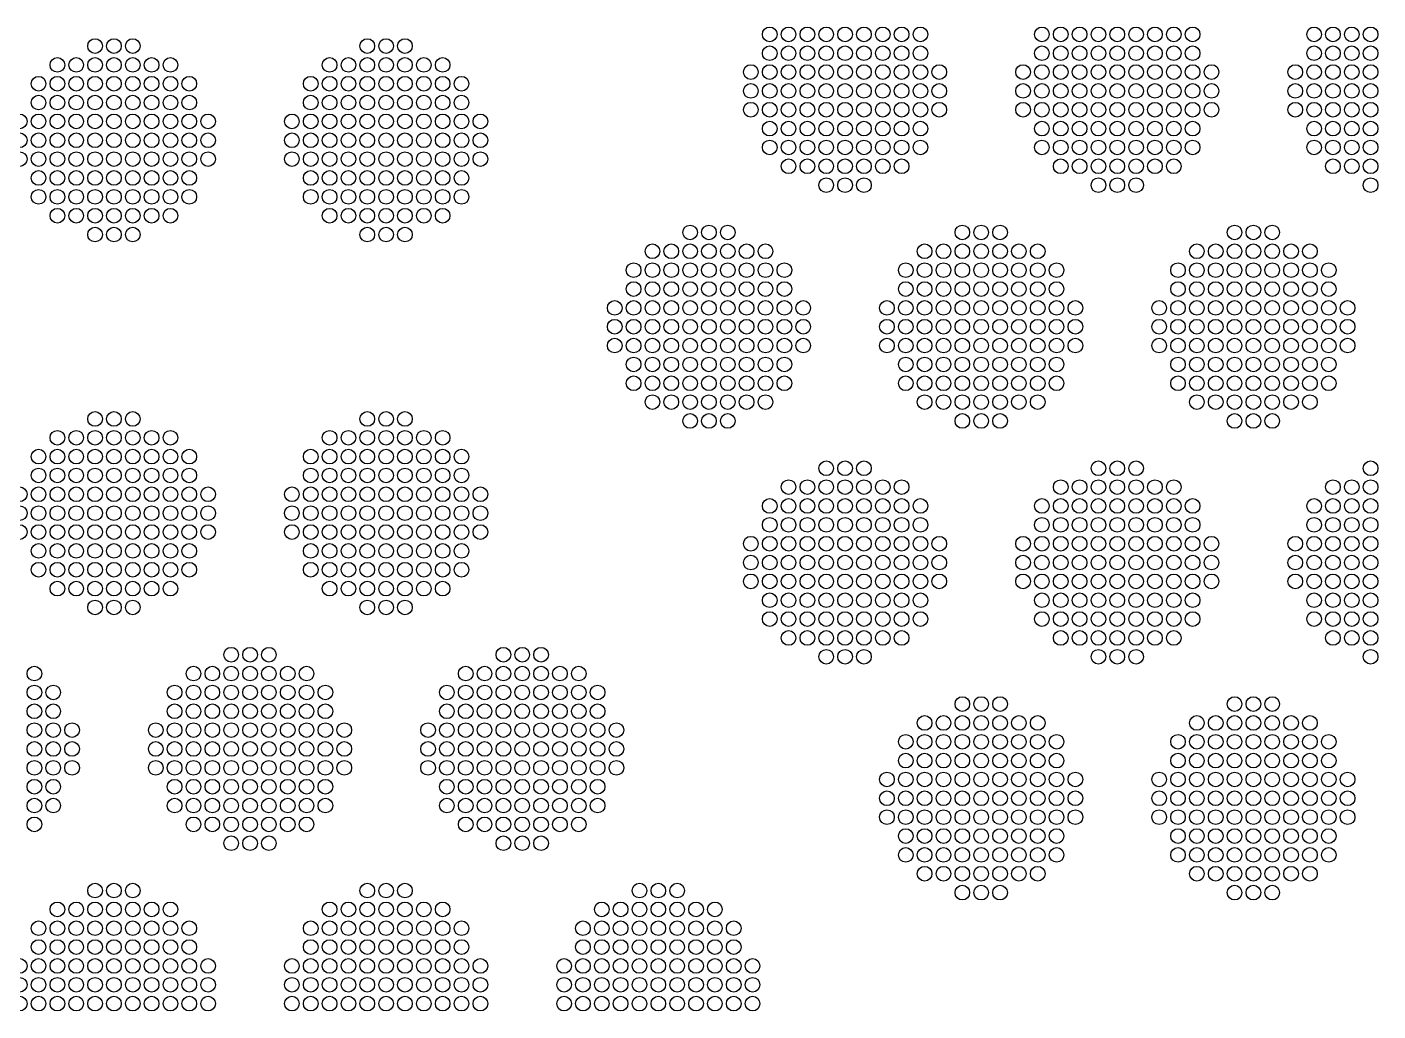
# Model space of a CAD drawing. Extents: x -49 to 54, y -38 to 38.
# Drawn here: x 34.96 to 41.41, y -23.69 to -18.99 of the extents above; entities that cross this region are included whole.
import ezdxf

# ---------------------------------------------------------------- set-up
doc = ezdxf.new("R2010")
doc.units = 0
doc.layers.add('LOWER_ELECTRODE', color=1, linetype='CONTINUOUS')

msp = doc.modelspace()

# ---------------------------------------------------------------- linework, layer by layer
at = {"layer": 'LOWER_ELECTRODE'}
for centre in [(38.5039, -19.0262), (38.5939, -19.0262), (38.6839, -19.0262), (38.7739, -19.0262), (38.8639, -19.0262), (38.9539, -19.0262), (39.0439, -19.0262), (39.1339, -19.0262), (39.2239, -19.0262), (39.8039, -19.0262), (39.8939, -19.0262), (39.9839, -19.0262), (40.0739, -19.0262), (40.1639, -19.0262), (40.2539, -19.0262), (40.3439, -19.0262), (40.4339, -19.0262), (40.5239, -19.0262), (41.1039, -19.0262), (41.1939, -19.0262), (41.2839, -19.0262), (41.3739, -19.0262), (35.2821, -19.0819), (35.3721, -19.0819), (35.4621, -19.0819), (36.5821, -19.0819), (36.6721, -19.0819), (36.7621, -19.0819), (38.5039, -19.1162), (38.5939, -19.1162), (38.6839, -19.1162), (38.7739, -19.1162), (38.8639, -19.1162), (38.9539, -19.1162), (39.0439, -19.1162), (39.1339, -19.1162), (39.2239, -19.1162), (39.8039, -19.1162), (39.8939, -19.1162), (39.9839, -19.1162), (40.0739, -19.1162), (40.1639, -19.1162), (40.2539, -19.1162), (40.3439, -19.1162), (40.4339, -19.1162), (40.5239, -19.1162), (41.1039, -19.1162), (41.1939, -19.1162), (41.2839, -19.1162), (41.3739, -19.1162), (35.1021, -19.1719), (35.1921, -19.1719), (35.2821, -19.1719), (35.3721, -19.1719), (35.4621, -19.1719), (35.5521, -19.1719), (35.6421, -19.1719), (36.4021, -19.1719), (36.4921, -19.1719), (36.5821, -19.1719), (36.6721, -19.1719), (36.7621, -19.1719), (36.8521, -19.1719), (36.9421, -19.1719), (38.4139, -19.2062), (38.5039, -19.2062), (38.5939, -19.2062), (38.6839, -19.2062), (38.7739, -19.2062), (38.8639, -19.2062), (38.9539, -19.2062), (39.0439, -19.2062), (39.1339, -19.2062), (39.2239, -19.2062), (39.3139, -19.2062), (39.7139, -19.2062), (39.8039, -19.2062), (39.8939, -19.2062), (39.9839, -19.2062), (40.0739, -19.2062), (40.1639, -19.2062), (40.2539, -19.2062), (40.3439, -19.2062), (40.4339, -19.2062), (40.5239, -19.2062), (40.6139, -19.2062), (41.0139, -19.2062), (41.1039, -19.2062), (41.1939, -19.2062), (41.2839, -19.2062), (41.3739, -19.2062), (35.0121, -19.2619), (35.1021, -19.2619), (35.1921, -19.2619), (35.2821, -19.2619), (35.3721, -19.2619), (35.4621, -19.2619), (35.5521, -19.2619), (35.6421, -19.2619), (35.7321, -19.2619), (36.3121, -19.2619), (36.4021, -19.2619), (36.4921, -19.2619), (36.5821, -19.2619), (36.6721, -19.2619), (36.7621, -19.2619), (36.8521, -19.2619), (36.9421, -19.2619), (37.0321, -19.2619), (38.4139, -19.2962), (38.5039, -19.2962), (38.5939, -19.2962), (38.6839, -19.2962), (38.7739, -19.2962), (38.8639, -19.2962), (38.9539, -19.2962), (39.0439, -19.2962), (39.1339, -19.2962), (39.2239, -19.2962), (39.3139, -19.2962), (39.7139, -19.2962), (39.8039, -19.2962), (39.8939, -19.2962), (39.9839, -19.2962), (40.0739, -19.2962), (40.1639, -19.2962), (40.2539, -19.2962), (40.3439, -19.2962), (40.4339, -19.2962), (40.5239, -19.2962), (40.6139, -19.2962), (41.0139, -19.2962), (41.1039, -19.2962), (41.1939, -19.2962), (41.2839, -19.2962), (41.3739, -19.2962), (35.0121, -19.3519), (35.1021, -19.3519), (35.1921, -19.3519), (35.2821, -19.3519), (35.3721, -19.3519), (35.4621, -19.3519), (35.5521, -19.3519), (35.6421, -19.3519), (35.7321, -19.3519), (36.3121, -19.3519), (36.4021, -19.3519), (36.4921, -19.3519), (36.5821, -19.3519), (36.6721, -19.3519), (36.7621, -19.3519), (36.8521, -19.3519), (36.9421, -19.3519), (37.0321, -19.3519), (38.4139, -19.3862), (38.5039, -19.3862), (38.5939, -19.3862), (38.6839, -19.3862), (38.7739, -19.3862), (38.8639, -19.3862), (38.9539, -19.3862), (39.0439, -19.3862), (39.1339, -19.3862), (39.2239, -19.3862), (39.3139, -19.3862), (39.7139, -19.3862), (39.8039, -19.3862), (39.8939, -19.3862), (39.9839, -19.3862), (40.0739, -19.3862), (40.1639, -19.3862), (40.2539, -19.3862), (40.3439, -19.3862), (40.4339, -19.3862), (40.5239, -19.3862), (40.6139, -19.3862), (41.0139, -19.3862), (41.1039, -19.3862), (41.1939, -19.3862), (41.2839, -19.3862), (41.3739, -19.3862), (34.9221, -19.4419), (35.0121, -19.4419), (35.1021, -19.4419), (35.1921, -19.4419), (35.2821, -19.4419), (35.3721, -19.4419), (35.4621, -19.4419), (35.5521, -19.4419), (35.6421, -19.4419), (35.7321, -19.4419), (35.8221, -19.4419), (36.2221, -19.4419), (36.3121, -19.4419), (36.4021, -19.4419), (36.4921, -19.4419), (36.5821, -19.4419), (36.6721, -19.4419), (36.7621, -19.4419), (36.8521, -19.4419), (36.9421, -19.4419), (37.0321, -19.4419), (37.1221, -19.4419), (38.5039, -19.4762), (38.5939, -19.4762), (38.6839, -19.4762), (38.7739, -19.4762), (38.8639, -19.4762), (38.9539, -19.4762), (39.0439, -19.4762), (39.1339, -19.4762), (39.2239, -19.4762), (39.8039, -19.4762), (39.8939, -19.4762), (39.9839, -19.4762), (40.0739, -19.4762), (40.1639, -19.4762), (40.2539, -19.4762), (40.3439, -19.4762), (40.4339, -19.4762), (40.5239, -19.4762), (41.1039, -19.4762), (41.1939, -19.4762), (41.2839, -19.4762), (41.3739, -19.4762), (34.9221, -19.5319), (35.0121, -19.5319), (35.1021, -19.5319), (35.1921, -19.5319), (35.2821, -19.5319), (35.3721, -19.5319), (35.4621, -19.5319), (35.5521, -19.5319), (35.6421, -19.5319), (35.7321, -19.5319), (35.8221, -19.5319), (36.2221, -19.5319), (36.3121, -19.5319), (36.4021, -19.5319), (36.4921, -19.5319), (36.5821, -19.5319), (36.6721, -19.5319), (36.7621, -19.5319), (36.8521, -19.5319), (36.9421, -19.5319), (37.0321, -19.5319), (37.1221, -19.5319), (38.5039, -19.5662), (38.5939, -19.5662), (38.6839, -19.5662), (38.7739, -19.5662), (38.8639, -19.5662), (38.9539, -19.5662), (39.0439, -19.5662), (39.1339, -19.5662), (39.2239, -19.5662), (39.8039, -19.5662), (39.8939, -19.5662), (39.9839, -19.5662), (40.0739, -19.5662), (40.1639, -19.5662), (40.2539, -19.5662), (40.3439, -19.5662), (40.4339, -19.5662), (40.5239, -19.5662), (41.1039, -19.5662), (41.1939, -19.5662), (41.2839, -19.5662), (41.3739, -19.5662), (34.9221, -19.6219), (35.0121, -19.6219), (35.1021, -19.6219), (35.1921, -19.6219), (35.2821, -19.6219), (35.3721, -19.6219), (35.4621, -19.6219), (35.5521, -19.6219), (35.6421, -19.6219), (35.7321, -19.6219), (35.8221, -19.6219), (36.2221, -19.6219), (36.3121, -19.6219), (36.4021, -19.6219), (36.4921, -19.6219), (36.5821, -19.6219), (36.6721, -19.6219), (36.7621, -19.6219), (36.8521, -19.6219), (36.9421, -19.6219), (37.0321, -19.6219), (37.1221, -19.6219), (35.0121, -19.7119), (35.1021, -19.7119), (35.1921, -19.7119), (35.2821, -19.7119), (35.3721, -19.7119), (35.4621, -19.7119), (35.5521, -19.7119), (35.6421, -19.7119), (35.7321, -19.7119), (36.3121, -19.7119), (36.4021, -19.7119), (36.4921, -19.7119), (36.5821, -19.7119), (36.6721, -19.7119), (36.7621, -19.7119), (36.8521, -19.7119), (36.9421, -19.7119), (37.0321, -19.7119), (38.5939, -19.6562), (38.6839, -19.6562), (38.7739, -19.6562), (38.8639, -19.6562), (38.9539, -19.6562), (39.0439, -19.6562), (39.1339, -19.6562), (39.8939, -19.6562), (39.9839, -19.6562), (40.0739, -19.6562), (40.1639, -19.6562), (40.2539, -19.6562), (40.3439, -19.6562), (40.4339, -19.6562), (41.1939, -19.6562), (41.2839, -19.6562), (41.3739, -19.6562), (38.7739, -19.7462), (38.8639, -19.7462), (38.9539, -19.7462), (40.0739, -19.7462), (40.1639, -19.7462), (40.2539, -19.7462), (41.3739, -19.7462), (35.0121, -19.8019), (35.1021, -19.8019), (35.1921, -19.8019), (35.2821, -19.8019), (35.3721, -19.8019), (35.4621, -19.8019), (35.5521, -19.8019), (35.6421, -19.8019), (35.7321, -19.8019), (36.3121, -19.8019), (36.4021, -19.8019), (36.4921, -19.8019), (36.5821, -19.8019), (36.6721, -19.8019), (36.7621, -19.8019), (36.8521, -19.8019), (36.9421, -19.8019), (37.0321, -19.8019), (35.1021, -19.8919), (35.1921, -19.8919), (35.2821, -19.8919), (35.3721, -19.8919), (35.4621, -19.8919), (35.5521, -19.8919), (35.6421, -19.8919), (36.4021, -19.8919), (36.4921, -19.8919), (36.5821, -19.8919), (36.6721, -19.8919), (36.7621, -19.8919), (36.8521, -19.8919), (36.9421, -19.8919), (35.2821, -19.9819), (35.3721, -19.9819), (35.4621, -19.9819), (36.5821, -19.9819), (36.6721, -19.9819), (36.7621, -19.9819), (38.1239, -19.9721), (38.2139, -19.9721), (38.3039, -19.9721), (39.4239, -19.9721), (39.5139, -19.9721), (39.6039, -19.9721), (40.7239, -19.9721), (40.8139, -19.9721), (40.9039, -19.9721), (37.9439, -20.0621), (38.0339, -20.0621), (38.1239, -20.0621), (38.2139, -20.0621), (38.3039, -20.0621), (38.3939, -20.0621), (38.4839, -20.0621), (39.2439, -20.0621), (39.3339, -20.0621), (39.4239, -20.0621), (39.5139, -20.0621), (39.6039, -20.0621), (39.6939, -20.0621), (39.7839, -20.0621), (40.5439, -20.0621), (40.6339, -20.0621), (40.7239, -20.0621), (40.8139, -20.0621), (40.9039, -20.0621), (40.9939, -20.0621), (41.0839, -20.0621), (37.8539, -20.1521), (37.9439, -20.1521), (38.0339, -20.1521), (38.1239, -20.1521), (38.2139, -20.1521), (38.3039, -20.1521), (38.3939, -20.1521), (38.4839, -20.1521), (38.5739, -20.1521), (39.1539, -20.1521), (39.2439, -20.1521), (39.3339, -20.1521), (39.4239, -20.1521), (39.5139, -20.1521), (39.6039, -20.1521), (39.6939, -20.1521), (39.7839, -20.1521), (39.8739, -20.1521), (40.4539, -20.1521), (40.5439, -20.1521), (40.6339, -20.1521), (40.7239, -20.1521), (40.8139, -20.1521), (40.9039, -20.1521), (40.9939, -20.1521), (41.0839, -20.1521), (41.1739, -20.1521), (37.8539, -20.2421), (37.9439, -20.2421), (38.0339, -20.2421), (38.1239, -20.2421), (38.2139, -20.2421), (38.3039, -20.2421), (38.3939, -20.2421), (38.4839, -20.2421), (38.5739, -20.2421), (39.1539, -20.2421), (39.2439, -20.2421), (39.3339, -20.2421), (39.4239, -20.2421), (39.5139, -20.2421), (39.6039, -20.2421), (39.6939, -20.2421), (39.7839, -20.2421), (39.8739, -20.2421), (40.4539, -20.2421), (40.5439, -20.2421), (40.6339, -20.2421), (40.7239, -20.2421), (40.8139, -20.2421), (40.9039, -20.2421), (40.9939, -20.2421), (41.0839, -20.2421), (41.1739, -20.2421), (37.7639, -20.3321), (37.8539, -20.3321), (37.9439, -20.3321), (38.0339, -20.3321), (38.1239, -20.3321), (38.2139, -20.3321), (38.3039, -20.3321), (38.3939, -20.3321), (38.4839, -20.3321), (38.5739, -20.3321), (38.6639, -20.3321), (39.0639, -20.3321), (39.1539, -20.3321), (39.2439, -20.3321), (39.3339, -20.3321), (39.4239, -20.3321), (39.5139, -20.3321), (39.6039, -20.3321), (39.6939, -20.3321), (39.7839, -20.3321), (39.8739, -20.3321), (39.9639, -20.3321), (40.3639, -20.3321), (40.4539, -20.3321), (40.5439, -20.3321), (40.6339, -20.3321), (40.7239, -20.3321), (40.8139, -20.3321), (40.9039, -20.3321), (40.9939, -20.3321), (41.0839, -20.3321), (41.1739, -20.3321), (41.2639, -20.3321), (37.7639, -20.4221), (37.8539, -20.4221), (37.9439, -20.4221), (38.0339, -20.4221), (38.1239, -20.4221), (38.2139, -20.4221), (38.3039, -20.4221), (38.3939, -20.4221), (38.4839, -20.4221), (38.5739, -20.4221), (38.6639, -20.4221), (39.0639, -20.4221), (39.1539, -20.4221), (39.2439, -20.4221), (39.3339, -20.4221), (39.4239, -20.4221), (39.5139, -20.4221), (39.6039, -20.4221), (39.6939, -20.4221), (39.7839, -20.4221), (39.8739, -20.4221), (39.9639, -20.4221), (40.3639, -20.4221), (40.4539, -20.4221), (40.5439, -20.4221), (40.6339, -20.4221), (40.7239, -20.4221), (40.8139, -20.4221), (40.9039, -20.4221), (40.9939, -20.4221), (41.0839, -20.4221), (41.1739, -20.4221), (41.2639, -20.4221), (37.7639, -20.5121), (37.8539, -20.5121), (37.9439, -20.5121), (38.0339, -20.5121), (38.1239, -20.5121), (38.2139, -20.5121), (38.3039, -20.5121), (38.3939, -20.5121), (38.4839, -20.5121), (38.5739, -20.5121), (38.6639, -20.5121), (39.0639, -20.5121), (39.1539, -20.5121), (39.2439, -20.5121), (39.3339, -20.5121), (39.4239, -20.5121), (39.5139, -20.5121), (39.6039, -20.5121), (39.6939, -20.5121), (39.7839, -20.5121), (39.8739, -20.5121), (39.9639, -20.5121), (40.3639, -20.5121), (40.4539, -20.5121), (40.5439, -20.5121), (40.6339, -20.5121), (40.7239, -20.5121), (40.8139, -20.5121), (40.9039, -20.5121), (40.9939, -20.5121), (41.0839, -20.5121), (41.1739, -20.5121), (41.2639, -20.5121), (37.8539, -20.6021), (37.9439, -20.6021), (38.0339, -20.6021), (38.1239, -20.6021), (38.2139, -20.6021), (38.3039, -20.6021), (38.3939, -20.6021), (38.4839, -20.6021), (38.5739, -20.6021), (39.1539, -20.6021), (39.2439, -20.6021), (39.3339, -20.6021), (39.4239, -20.6021), (39.5139, -20.6021), (39.6039, -20.6021), (39.6939, -20.6021), (39.7839, -20.6021), (39.8739, -20.6021), (40.4539, -20.6021), (40.5439, -20.6021), (40.6339, -20.6021), (40.7239, -20.6021), (40.8139, -20.6021), (40.9039, -20.6021), (40.9939, -20.6021), (41.0839, -20.6021), (41.1739, -20.6021), (37.8539, -20.6921), (37.9439, -20.6921), (38.0339, -20.6921), (38.1239, -20.6921), (38.2139, -20.6921), (38.3039, -20.6921), (38.3939, -20.6921), (38.4839, -20.6921), (38.5739, -20.6921), (39.1539, -20.6921), (39.2439, -20.6921), (39.3339, -20.6921), (39.4239, -20.6921), (39.5139, -20.6921), (39.6039, -20.6921), (39.6939, -20.6921), (39.7839, -20.6921), (39.8739, -20.6921), (40.4539, -20.6921), (40.5439, -20.6921), (40.6339, -20.6921), (40.7239, -20.6921), (40.8139, -20.6921), (40.9039, -20.6921), (40.9939, -20.6921), (41.0839, -20.6921), (41.1739, -20.6921), (37.9439, -20.7821), (38.0339, -20.7821), (38.1239, -20.7821), (38.2139, -20.7821), (38.3039, -20.7821), (38.3939, -20.7821), (38.4839, -20.7821), (39.2439, -20.7821), (39.3339, -20.7821), (39.4239, -20.7821), (39.5139, -20.7821), (39.6039, -20.7821), (39.6939, -20.7821), (39.7839, -20.7821), (40.5439, -20.7821), (40.6339, -20.7821), (40.7239, -20.7821), (40.8139, -20.7821), (40.9039, -20.7821), (40.9939, -20.7821), (41.0839, -20.7821), (35.2821, -20.8623), (35.3721, -20.8623), (35.4621, -20.8623), (36.5821, -20.8623), (36.6721, -20.8623), (36.7621, -20.8623), (38.1239, -20.8721), (38.2139, -20.8721), (38.3039, -20.8721), (39.4239, -20.8721), (39.5139, -20.8721), (39.6039, -20.8721), (40.7239, -20.8721), (40.8139, -20.8721), (40.9039, -20.8721), (35.1021, -20.9523), (35.1921, -20.9523), (35.2821, -20.9523), (35.3721, -20.9523), (35.4621, -20.9523), (35.5521, -20.9523), (35.6421, -20.9523), (36.4021, -20.9523), (36.4921, -20.9523), (36.5821, -20.9523), (36.6721, -20.9523), (36.7621, -20.9523), (36.8521, -20.9523), (36.9421, -20.9523), (35.0121, -21.0423), (35.1021, -21.0423), (35.1921, -21.0423), (35.2821, -21.0423), (35.3721, -21.0423), (35.4621, -21.0423), (35.5521, -21.0423), (35.6421, -21.0423), (35.7321, -21.0423), (36.3121, -21.0423), (36.4021, -21.0423), (36.4921, -21.0423), (36.5821, -21.0423), (36.6721, -21.0423), (36.7621, -21.0423), (36.8521, -21.0423), (36.9421, -21.0423), (37.0321, -21.0423), (35.0121, -21.1323), (35.1021, -21.1323), (35.1921, -21.1323), (35.2821, -21.1323), (35.3721, -21.1323), (35.4621, -21.1323), (35.5521, -21.1323), (35.6421, -21.1323), (35.7321, -21.1323), (36.3121, -21.1323), (36.4021, -21.1323), (36.4921, -21.1323), (36.5821, -21.1323), (36.6721, -21.1323), (36.7621, -21.1323), (36.8521, -21.1323), (36.9421, -21.1323), (37.0321, -21.1323), (38.7739, -21.0979), (38.8639, -21.0979), (38.9539, -21.0979), (40.0739, -21.0979), (40.1639, -21.0979), (40.2539, -21.0979), (41.3739, -21.0979), (38.5939, -21.1879), (38.6839, -21.1879), (38.7739, -21.1879), (38.8639, -21.1879), (38.9539, -21.1879), (39.0439, -21.1879), (39.1339, -21.1879), (39.8939, -21.1879), (39.9839, -21.1879), (40.0739, -21.1879), (40.1639, -21.1879), (40.2539, -21.1879), (40.3439, -21.1879), (40.4339, -21.1879), (41.1939, -21.1879), (41.2839, -21.1879), (41.3739, -21.1879), (34.9221, -21.2223), (35.0121, -21.2223), (35.1021, -21.2223), (35.1921, -21.2223), (35.2821, -21.2223), (35.3721, -21.2223), (35.4621, -21.2223), (35.5521, -21.2223), (35.6421, -21.2223), (35.7321, -21.2223), (35.8221, -21.2223), (36.2221, -21.2223), (36.3121, -21.2223), (36.4021, -21.2223), (36.4921, -21.2223), (36.5821, -21.2223), (36.6721, -21.2223), (36.7621, -21.2223), (36.8521, -21.2223), (36.9421, -21.2223), (37.0321, -21.2223), (37.1221, -21.2223), (34.9221, -21.3123), (35.0121, -21.3123), (35.1021, -21.3123), (35.1921, -21.3123), (35.2821, -21.3123), (35.3721, -21.3123), (35.4621, -21.3123), (35.5521, -21.3123), (35.6421, -21.3123), (35.7321, -21.3123), (35.8221, -21.3123), (36.2221, -21.3123), (36.3121, -21.3123), (36.4021, -21.3123), (36.4921, -21.3123), (36.5821, -21.3123), (36.6721, -21.3123), (36.7621, -21.3123), (36.8521, -21.3123), (36.9421, -21.3123), (37.0321, -21.3123), (37.1221, -21.3123), (38.5039, -21.2779), (38.5939, -21.2779), (38.6839, -21.2779), (38.7739, -21.2779), (38.8639, -21.2779), (38.9539, -21.2779), (39.0439, -21.2779), (39.1339, -21.2779), (39.2239, -21.2779), (39.8039, -21.2779), (39.8939, -21.2779), (39.9839, -21.2779), (40.0739, -21.2779), (40.1639, -21.2779), (40.2539, -21.2779), (40.3439, -21.2779), (40.4339, -21.2779), (40.5239, -21.2779), (41.1039, -21.2779), (41.1939, -21.2779), (41.2839, -21.2779), (41.3739, -21.2779), (38.5039, -21.3679), (38.5939, -21.3679), (38.6839, -21.3679), (38.7739, -21.3679), (38.8639, -21.3679), (38.9539, -21.3679), (39.0439, -21.3679), (39.1339, -21.3679), (39.2239, -21.3679), (39.8039, -21.3679), (39.8939, -21.3679), (39.9839, -21.3679), (40.0739, -21.3679), (40.1639, -21.3679), (40.2539, -21.3679), (40.3439, -21.3679), (40.4339, -21.3679), (40.5239, -21.3679), (41.1039, -21.3679), (41.1939, -21.3679), (41.2839, -21.3679), (41.3739, -21.3679), (34.9221, -21.4023), (35.0121, -21.4023), (35.1021, -21.4023), (35.1921, -21.4023), (35.2821, -21.4023), (35.3721, -21.4023), (35.4621, -21.4023), (35.5521, -21.4023), (35.6421, -21.4023), (35.7321, -21.4023), (35.8221, -21.4023), (36.2221, -21.4023), (36.3121, -21.4023), (36.4021, -21.4023), (36.4921, -21.4023), (36.5821, -21.4023), (36.6721, -21.4023), (36.7621, -21.4023), (36.8521, -21.4023), (36.9421, -21.4023), (37.0321, -21.4023), (37.1221, -21.4023), (35.0121, -21.4923), (35.1021, -21.4923), (35.1921, -21.4923), (35.2821, -21.4923), (35.3721, -21.4923), (35.4621, -21.4923), (35.5521, -21.4923), (35.6421, -21.4923), (35.7321, -21.4923), (36.3121, -21.4923), (36.4021, -21.4923), (36.4921, -21.4923), (36.5821, -21.4923), (36.6721, -21.4923), (36.7621, -21.4923), (36.8521, -21.4923), (36.9421, -21.4923), (37.0321, -21.4923), (38.4139, -21.4579), (38.5039, -21.4579), (38.5939, -21.4579), (38.6839, -21.4579), (38.7739, -21.4579), (38.8639, -21.4579), (38.9539, -21.4579), (39.0439, -21.4579), (39.1339, -21.4579), (39.2239, -21.4579), (39.3139, -21.4579), (39.7139, -21.4579), (39.8039, -21.4579), (39.8939, -21.4579), (39.9839, -21.4579), (40.0739, -21.4579), (40.1639, -21.4579), (40.2539, -21.4579), (40.3439, -21.4579), (40.4339, -21.4579), (40.5239, -21.4579), (40.6139, -21.4579), (41.0139, -21.4579), (41.1039, -21.4579), (41.1939, -21.4579), (41.2839, -21.4579), (41.3739, -21.4579), (35.0121, -21.5823), (35.1021, -21.5823), (35.1921, -21.5823), (35.2821, -21.5823), (35.3721, -21.5823), (35.4621, -21.5823), (35.5521, -21.5823), (35.6421, -21.5823), (35.7321, -21.5823), (36.3121, -21.5823), (36.4021, -21.5823), (36.4921, -21.5823), (36.5821, -21.5823), (36.6721, -21.5823), (36.7621, -21.5823), (36.8521, -21.5823), (36.9421, -21.5823), (37.0321, -21.5823), (38.4139, -21.5479), (38.5039, -21.5479), (38.5939, -21.5479), (38.6839, -21.5479), (38.7739, -21.5479), (38.8639, -21.5479), (38.9539, -21.5479), (39.0439, -21.5479), (39.1339, -21.5479), (39.2239, -21.5479), (39.3139, -21.5479), (39.7139, -21.5479), (39.8039, -21.5479), (39.8939, -21.5479), (39.9839, -21.5479), (40.0739, -21.5479), (40.1639, -21.5479), (40.2539, -21.5479), (40.3439, -21.5479), (40.4339, -21.5479), (40.5239, -21.5479), (40.6139, -21.5479), (41.0139, -21.5479), (41.1039, -21.5479), (41.1939, -21.5479), (41.2839, -21.5479), (41.3739, -21.5479), (38.4139, -21.6379), (38.5039, -21.6379), (38.5939, -21.6379), (38.6839, -21.6379), (38.7739, -21.6379), (38.8639, -21.6379), (38.9539, -21.6379), (39.0439, -21.6379), (39.1339, -21.6379), (39.2239, -21.6379), (39.3139, -21.6379), (39.7139, -21.6379), (39.8039, -21.6379), (39.8939, -21.6379), (39.9839, -21.6379), (40.0739, -21.6379), (40.1639, -21.6379), (40.2539, -21.6379), (40.3439, -21.6379), (40.4339, -21.6379), (40.5239, -21.6379), (40.6139, -21.6379), (41.0139, -21.6379), (41.1039, -21.6379), (41.1939, -21.6379), (41.2839, -21.6379), (41.3739, -21.6379), (35.1021, -21.6723), (35.1921, -21.6723), (35.2821, -21.6723), (35.3721, -21.6723), (35.4621, -21.6723), (35.5521, -21.6723), (35.6421, -21.6723), (36.4021, -21.6723), (36.4921, -21.6723), (36.5821, -21.6723), (36.6721, -21.6723), (36.7621, -21.6723), (36.8521, -21.6723), (36.9421, -21.6723), (35.2821, -21.7623), (35.3721, -21.7623), (35.4621, -21.7623), (36.5821, -21.7623), (36.6721, -21.7623), (36.7621, -21.7623), (38.5039, -21.7279), (38.5939, -21.7279), (38.6839, -21.7279), (38.7739, -21.7279), (38.8639, -21.7279), (38.9539, -21.7279), (39.0439, -21.7279), (39.1339, -21.7279), (39.2239, -21.7279), (39.8039, -21.7279), (39.8939, -21.7279), (39.9839, -21.7279), (40.0739, -21.7279), (40.1639, -21.7279), (40.2539, -21.7279), (40.3439, -21.7279), (40.4339, -21.7279), (40.5239, -21.7279), (41.1039, -21.7279), (41.1939, -21.7279), (41.2839, -21.7279), (41.3739, -21.7279), (38.5039, -21.8179), (38.5939, -21.8179), (38.6839, -21.8179), (38.7739, -21.8179), (38.8639, -21.8179), (38.9539, -21.8179), (39.0439, -21.8179), (39.1339, -21.8179), (39.2239, -21.8179), (39.8039, -21.8179), (39.8939, -21.8179), (39.9839, -21.8179), (40.0739, -21.8179), (40.1639, -21.8179), (40.2539, -21.8179), (40.3439, -21.8179), (40.4339, -21.8179), (40.5239, -21.8179), (41.1039, -21.8179), (41.1939, -21.8179), (41.2839, -21.8179), (41.3739, -21.8179), (38.5939, -21.9079), (38.6839, -21.9079), (38.7739, -21.9079), (38.8639, -21.9079), (38.9539, -21.9079), (39.0439, -21.9079), (39.1339, -21.9079), (39.8939, -21.9079), (39.9839, -21.9079), (40.0739, -21.9079), (40.1639, -21.9079), (40.2539, -21.9079), (40.3439, -21.9079), (40.4339, -21.9079), (41.1939, -21.9079), (41.2839, -21.9079), (41.3739, -21.9079), (35.9321, -21.9881), (36.0221, -21.9881), (36.1121, -21.9881), (37.2321, -21.9881), (37.3221, -21.9881), (37.4121, -21.9881), (38.7739, -21.9979), (38.8639, -21.9979), (38.9539, -21.9979), (40.0739, -21.9979), (40.1639, -21.9979), (40.2539, -21.9979), (41.3739, -21.9979), (34.9921, -22.0781), (35.7521, -22.0781), (35.8421, -22.0781), (35.9321, -22.0781), (36.0221, -22.0781), (36.1121, -22.0781), (36.2021, -22.0781), (36.2921, -22.0781), (37.0521, -22.0781), (37.1421, -22.0781), (37.2321, -22.0781), (37.3221, -22.0781), (37.4121, -22.0781), (37.5021, -22.0781), (37.5921, -22.0781), (34.9921, -22.1681), (35.0821, -22.1681), (35.6621, -22.1681), (35.7521, -22.1681), (35.8421, -22.1681), (35.9321, -22.1681), (36.0221, -22.1681), (36.1121, -22.1681), (36.2021, -22.1681), (36.2921, -22.1681), (36.3821, -22.1681), (36.9621, -22.1681), (37.0521, -22.1681), (37.1421, -22.1681), (37.2321, -22.1681), (37.3221, -22.1681), (37.4121, -22.1681), (37.5021, -22.1681), (37.5921, -22.1681), (37.6821, -22.1681), (39.4239, -22.2237), (39.5139, -22.2237), (39.6039, -22.2237), (40.7239, -22.2237), (40.8139, -22.2237), (40.9039, -22.2237), (34.9921, -22.2581), (35.0821, -22.2581), (35.6621, -22.2581), (35.7521, -22.2581), (35.8421, -22.2581), (35.9321, -22.2581), (36.0221, -22.2581), (36.1121, -22.2581), (36.2021, -22.2581), (36.2921, -22.2581), (36.3821, -22.2581), (36.9621, -22.2581), (37.0521, -22.2581), (37.1421, -22.2581), (37.2321, -22.2581), (37.3221, -22.2581), (37.4121, -22.2581), (37.5021, -22.2581), (37.5921, -22.2581), (37.6821, -22.2581), (34.9921, -22.3481), (35.0821, -22.3481), (35.1721, -22.3481), (35.5721, -22.3481), (35.6621, -22.3481), (35.7521, -22.3481), (35.8421, -22.3481), (35.9321, -22.3481), (36.0221, -22.3481), (36.1121, -22.3481), (36.2021, -22.3481), (36.2921, -22.3481), (36.3821, -22.3481), (36.4721, -22.3481), (36.8721, -22.3481), (36.9621, -22.3481), (37.0521, -22.3481), (37.1421, -22.3481), (37.2321, -22.3481), (37.3221, -22.3481), (37.4121, -22.3481), (37.5021, -22.3481), (37.5921, -22.3481), (37.6821, -22.3481), (37.7721, -22.3481), (39.2439, -22.3137), (39.3339, -22.3137), (39.4239, -22.3137), (39.5139, -22.3137), (39.6039, -22.3137), (39.6939, -22.3137), (39.7839, -22.3137), (40.5439, -22.3137), (40.6339, -22.3137), (40.7239, -22.3137), (40.8139, -22.3137), (40.9039, -22.3137), (40.9939, -22.3137), (41.0839, -22.3137), (39.1539, -22.4037), (39.2439, -22.4037), (39.3339, -22.4037), (39.4239, -22.4037), (39.5139, -22.4037), (39.6039, -22.4037), (39.6939, -22.4037), (39.7839, -22.4037), (39.8739, -22.4037), (40.4539, -22.4037), (40.5439, -22.4037), (40.6339, -22.4037), (40.7239, -22.4037), (40.8139, -22.4037), (40.9039, -22.4037), (40.9939, -22.4037), (41.0839, -22.4037), (41.1739, -22.4037), (34.9921, -22.4381), (35.0821, -22.4381), (35.1721, -22.4381), (35.5721, -22.4381), (35.6621, -22.4381), (35.7521, -22.4381), (35.8421, -22.4381), (35.9321, -22.4381), (36.0221, -22.4381), (36.1121, -22.4381), (36.2021, -22.4381), (36.2921, -22.4381), (36.3821, -22.4381), (36.4721, -22.4381), (36.8721, -22.4381), (36.9621, -22.4381), (37.0521, -22.4381), (37.1421, -22.4381), (37.2321, -22.4381), (37.3221, -22.4381), (37.4121, -22.4381), (37.5021, -22.4381), (37.5921, -22.4381), (37.6821, -22.4381), (37.7721, -22.4381), (34.9921, -22.5281), (35.0821, -22.5281), (35.1721, -22.5281), (35.5721, -22.5281), (35.6621, -22.5281), (35.7521, -22.5281), (35.8421, -22.5281), (35.9321, -22.5281), (36.0221, -22.5281), (36.1121, -22.5281), (36.2021, -22.5281), (36.2921, -22.5281), (36.3821, -22.5281), (36.4721, -22.5281), (36.8721, -22.5281), (36.9621, -22.5281), (37.0521, -22.5281), (37.1421, -22.5281), (37.2321, -22.5281), (37.3221, -22.5281), (37.4121, -22.5281), (37.5021, -22.5281), (37.5921, -22.5281), (37.6821, -22.5281), (37.7721, -22.5281), (39.1539, -22.4937), (39.2439, -22.4937), (39.3339, -22.4937), (39.4239, -22.4937), (39.5139, -22.4937), (39.6039, -22.4937), (39.6939, -22.4937), (39.7839, -22.4937), (39.8739, -22.4937), (40.4539, -22.4937), (40.5439, -22.4937), (40.6339, -22.4937), (40.7239, -22.4937), (40.8139, -22.4937), (40.9039, -22.4937), (40.9939, -22.4937), (41.0839, -22.4937), (41.1739, -22.4937), (39.0639, -22.5837), (39.1539, -22.5837), (39.2439, -22.5837), (39.3339, -22.5837), (39.4239, -22.5837), (39.5139, -22.5837), (39.6039, -22.5837), (39.6939, -22.5837), (39.7839, -22.5837), (39.8739, -22.5837), (39.9639, -22.5837), (40.3639, -22.5837), (40.4539, -22.5837), (40.5439, -22.5837), (40.6339, -22.5837), (40.7239, -22.5837), (40.8139, -22.5837), (40.9039, -22.5837), (40.9939, -22.5837), (41.0839, -22.5837), (41.1739, -22.5837), (41.2639, -22.5837), (34.9921, -22.6181), (35.0821, -22.6181), (35.6621, -22.6181), (35.7521, -22.6181), (35.8421, -22.6181), (35.9321, -22.6181), (36.0221, -22.6181), (36.1121, -22.6181), (36.2021, -22.6181), (36.2921, -22.6181), (36.3821, -22.6181), (36.9621, -22.6181), (37.0521, -22.6181), (37.1421, -22.6181), (37.2321, -22.6181), (37.3221, -22.6181), (37.4121, -22.6181), (37.5021, -22.6181), (37.5921, -22.6181), (37.6821, -22.6181), (39.0639, -22.6737), (39.1539, -22.6737), (39.2439, -22.6737), (39.3339, -22.6737), (39.4239, -22.6737), (39.5139, -22.6737), (39.6039, -22.6737), (39.6939, -22.6737), (39.7839, -22.6737), (39.8739, -22.6737), (39.9639, -22.6737), (40.3639, -22.6737), (40.4539, -22.6737), (40.5439, -22.6737), (40.6339, -22.6737), (40.7239, -22.6737), (40.8139, -22.6737), (40.9039, -22.6737), (40.9939, -22.6737), (41.0839, -22.6737), (41.1739, -22.6737), (41.2639, -22.6737), (34.9921, -22.7081), (35.0821, -22.7081), (35.6621, -22.7081), (35.7521, -22.7081), (35.8421, -22.7081), (35.9321, -22.7081), (36.0221, -22.7081), (36.1121, -22.7081), (36.2021, -22.7081), (36.2921, -22.7081), (36.3821, -22.7081), (36.9621, -22.7081), (37.0521, -22.7081), (37.1421, -22.7081), (37.2321, -22.7081), (37.3221, -22.7081), (37.4121, -22.7081), (37.5021, -22.7081), (37.5921, -22.7081), (37.6821, -22.7081), (34.9921, -22.7981), (35.7521, -22.7981), (35.8421, -22.7981), (35.9321, -22.7981), (36.0221, -22.7981), (36.1121, -22.7981), (36.2021, -22.7981), (36.2921, -22.7981), (37.0521, -22.7981), (37.1421, -22.7981), (37.2321, -22.7981), (37.3221, -22.7981), (37.4121, -22.7981), (37.5021, -22.7981), (37.5921, -22.7981), (39.0639, -22.7637), (39.1539, -22.7637), (39.2439, -22.7637), (39.3339, -22.7637), (39.4239, -22.7637), (39.5139, -22.7637), (39.6039, -22.7637), (39.6939, -22.7637), (39.7839, -22.7637), (39.8739, -22.7637), (39.9639, -22.7637), (40.3639, -22.7637), (40.4539, -22.7637), (40.5439, -22.7637), (40.6339, -22.7637), (40.7239, -22.7637), (40.8139, -22.7637), (40.9039, -22.7637), (40.9939, -22.7637), (41.0839, -22.7637), (41.1739, -22.7637), (41.2639, -22.7637), (39.1539, -22.8537), (39.2439, -22.8537), (39.3339, -22.8537), (39.4239, -22.8537), (39.5139, -22.8537), (39.6039, -22.8537), (39.6939, -22.8537), (39.7839, -22.8537), (39.8739, -22.8537), (40.4539, -22.8537), (40.5439, -22.8537), (40.6339, -22.8537), (40.7239, -22.8537), (40.8139, -22.8537), (40.9039, -22.8537), (40.9939, -22.8537), (41.0839, -22.8537), (41.1739, -22.8537), (35.9321, -22.8881), (36.0221, -22.8881), (36.1121, -22.8881), (37.2321, -22.8881), (37.3221, -22.8881), (37.4121, -22.8881), (39.1539, -22.9437), (39.2439, -22.9437), (39.3339, -22.9437), (39.4239, -22.9437), (39.5139, -22.9437), (39.6039, -22.9437), (39.6939, -22.9437), (39.7839, -22.9437), (39.8739, -22.9437), (40.4539, -22.9437), (40.5439, -22.9437), (40.6339, -22.9437), (40.7239, -22.9437), (40.8139, -22.9437), (40.9039, -22.9437), (40.9939, -22.9437), (41.0839, -22.9437), (41.1739, -22.9437), (39.2439, -23.0337), (39.3339, -23.0337), (39.4239, -23.0337), (39.5139, -23.0337), (39.6039, -23.0337), (39.6939, -23.0337), (39.7839, -23.0337), (40.5439, -23.0337), (40.6339, -23.0337), (40.7239, -23.0337), (40.8139, -23.0337), (40.9039, -23.0337), (40.9939, -23.0337), (41.0839, -23.0337), (35.2821, -23.1139), (35.3721, -23.1139), (35.4621, -23.1139), (36.5821, -23.1139), (36.6721, -23.1139), (36.7621, -23.1139), (37.8821, -23.1139), (37.9721, -23.1139), (38.0621, -23.1139), (39.4239, -23.1237), (39.5139, -23.1237), (39.6039, -23.1237), (40.7239, -23.1237), (40.8139, -23.1237), (40.9039, -23.1237), (35.1021, -23.2039), (35.1921, -23.2039), (35.2821, -23.2039), (35.3721, -23.2039), (35.4621, -23.2039), (35.5521, -23.2039), (35.6421, -23.2039), (36.4021, -23.2039), (36.4921, -23.2039), (36.5821, -23.2039), (36.6721, -23.2039), (36.7621, -23.2039), (36.8521, -23.2039), (36.9421, -23.2039), (37.7021, -23.2039), (37.7921, -23.2039), (37.8821, -23.2039), (37.9721, -23.2039), (38.0621, -23.2039), (38.1521, -23.2039), (38.2421, -23.2039), (35.0121, -23.2939), (35.1021, -23.2939), (35.1921, -23.2939), (35.2821, -23.2939), (35.3721, -23.2939), (35.4621, -23.2939), (35.5521, -23.2939), (35.6421, -23.2939), (35.7321, -23.2939), (36.3121, -23.2939), (36.4021, -23.2939), (36.4921, -23.2939), (36.5821, -23.2939), (36.6721, -23.2939), (36.7621, -23.2939), (36.8521, -23.2939), (36.9421, -23.2939), (37.0321, -23.2939), (37.6121, -23.2939), (37.7021, -23.2939), (37.7921, -23.2939), (37.8821, -23.2939), (37.9721, -23.2939), (38.0621, -23.2939), (38.1521, -23.2939), (38.2421, -23.2939), (38.3321, -23.2939), (35.0121, -23.3839), (35.1021, -23.3839), (35.1921, -23.3839), (35.2821, -23.3839), (35.3721, -23.3839), (35.4621, -23.3839), (35.5521, -23.3839), (35.6421, -23.3839), (35.7321, -23.3839), (36.3121, -23.3839), (36.4021, -23.3839), (36.4921, -23.3839), (36.5821, -23.3839), (36.6721, -23.3839), (36.7621, -23.3839), (36.8521, -23.3839), (36.9421, -23.3839), (37.0321, -23.3839), (37.6121, -23.3839), (37.7021, -23.3839), (37.7921, -23.3839), (37.8821, -23.3839), (37.9721, -23.3839), (38.0621, -23.3839), (38.1521, -23.3839), (38.2421, -23.3839), (38.3321, -23.3839), (34.9221, -23.4739), (35.0121, -23.4739), (35.1021, -23.4739), (35.1921, -23.4739), (35.2821, -23.4739), (35.3721, -23.4739), (35.4621, -23.4739), (35.5521, -23.4739), (35.6421, -23.4739), (35.7321, -23.4739), (35.8221, -23.4739), (36.2221, -23.4739), (36.3121, -23.4739), (36.4021, -23.4739), (36.4921, -23.4739), (36.5821, -23.4739), (36.6721, -23.4739), (36.7621, -23.4739), (36.8521, -23.4739), (36.9421, -23.4739), (37.0321, -23.4739), (37.1221, -23.4739), (37.5221, -23.4739), (37.6121, -23.4739), (37.7021, -23.4739), (37.7921, -23.4739), (37.8821, -23.4739), (37.9721, -23.4739), (38.0621, -23.4739), (38.1521, -23.4739), (38.2421, -23.4739), (38.3321, -23.4739), (38.4221, -23.4739), (34.9221, -23.5639), (35.0121, -23.5639), (35.1021, -23.5639), (35.1921, -23.5639), (35.2821, -23.5639), (35.3721, -23.5639), (35.4621, -23.5639), (35.5521, -23.5639), (35.6421, -23.5639), (35.7321, -23.5639), (35.8221, -23.5639), (36.2221, -23.5639), (36.3121, -23.5639), (36.4021, -23.5639), (36.4921, -23.5639), (36.5821, -23.5639), (36.6721, -23.5639), (36.7621, -23.5639), (36.8521, -23.5639), (36.9421, -23.5639), (37.0321, -23.5639), (37.1221, -23.5639), (37.5221, -23.5639), (37.6121, -23.5639), (37.7021, -23.5639), (37.7921, -23.5639), (37.8821, -23.5639), (37.9721, -23.5639), (38.0621, -23.5639), (38.1521, -23.5639), (38.2421, -23.5639), (38.3321, -23.5639), (38.4221, -23.5639), (34.9221, -23.6539), (35.0121, -23.6539), (35.1021, -23.6539), (35.1921, -23.6539), (35.2821, -23.6539), (35.3721, -23.6539), (35.4621, -23.6539), (35.5521, -23.6539), (35.6421, -23.6539), (35.7321, -23.6539), (35.8221, -23.6539), (36.2221, -23.6539), (36.3121, -23.6539), (36.4021, -23.6539), (36.4921, -23.6539), (36.5821, -23.6539), (36.6721, -23.6539), (36.7621, -23.6539), (36.8521, -23.6539), (36.9421, -23.6539), (37.0321, -23.6539), (37.1221, -23.6539), (37.5221, -23.6539), (37.6121, -23.6539), (37.7021, -23.6539), (37.7921, -23.6539), (37.8821, -23.6539), (37.9721, -23.6539), (38.0621, -23.6539), (38.1521, -23.6539), (38.2421, -23.6539), (38.3321, -23.6539), (38.4221, -23.6539)]:
    msp.add_circle(centre, 0.035, dxfattribs=at)

doc.saveas('drawing.dxf')
